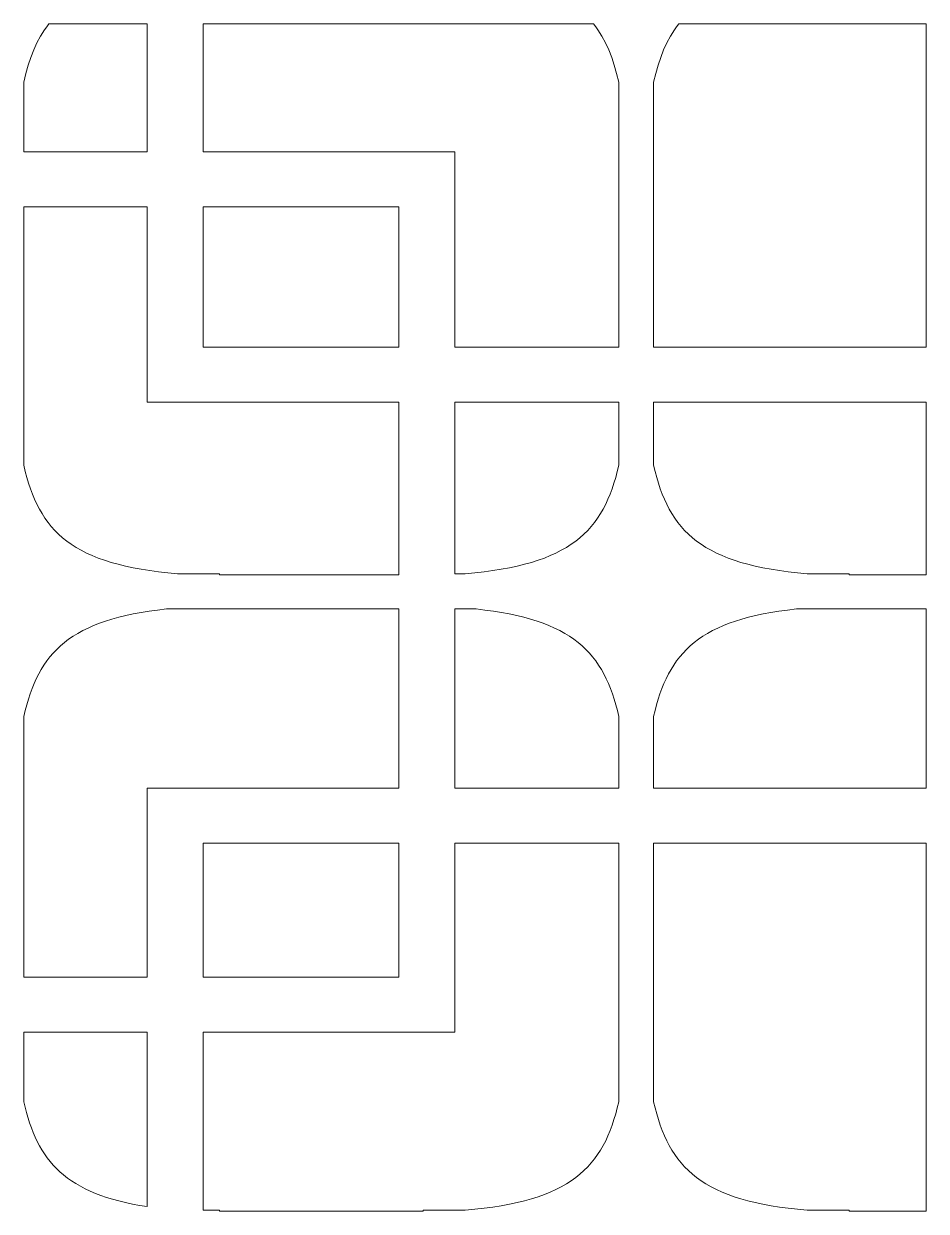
# Model space of a CAD drawing. Header units: millimetres. Extents: x -1200 to 1200, y -590 to 590.
# Drawn here: x 759 to 1200, y 9 to 590 of the extents above; entities that cross this region are included whole.
import ezdxf

# ---------------------------------------------------------------- set-up
doc = ezdxf.new("R2010")
doc.units = ezdxf.units.MM
doc.header["$MEASUREMENT"] = 0
doc.layers.add('Layer 1', color=7, linetype='Continuous')

msp = doc.modelspace()

# ---------------------------------------------------------------- linework, layer by layer
at = {"layer": 'Layer 1', "color": 250, "lineweight": 20}
for points, knots in [([(770.9407, 589.9961), (770.9407, 589.9961), (818.9445, 589.9961), (818.9445, 589.9961), (818.9445, 589.9961), (818.9445, 527.3754), (818.9445, 527.3754), (818.9445, 527.3754), (758.6291, 527.3754), (758.6291, 527.3754), (758.6291, 527.3754), (758.6291, 561.4819), (758.6291, 561.4819), (758.6291, 561.4819), (759.6609, 565.6823), (759.6609, 565.6823), (759.6609, 565.6823), (760.81, 569.7146), (760.81, 569.7146), (760.81, 569.7146), (762.0998, 573.5308), (762.0998, 573.5308), (762.0998, 573.5308), (763.5302, 577.1791), (763.5302, 577.1791), (763.5302, 577.1791), (765.1015, 580.6594), (765.1015, 580.6594), (765.1015, 580.6594), (766.8603, 583.9476), (766.8603, 583.9476), (766.8603, 583.9476), (768.8067, 587.0438), (768.8067, 587.0438), (768.8067, 587.0438), (769.8386, 588.532), (769.8386, 588.532), (769.8386, 588.532), (770.9407, 589.9961), (770.9407, 589.9961)], [0, 0, 0, 0, 0.07692308, 0.07692308, 0.07692308, 0.15384615, 0.15384615, 0.15384615, 0.23076923, 0.23076923, 0.23076923, 0.30769231, 0.30769231, 0.30769231, 0.38461538, 0.38461538, 0.38461538, 0.46153846, 0.46153846, 0.46153846, 0.53846154, 0.53846154, 0.53846154, 0.61538462, 0.61538462, 0.61538462, 0.69230769, 0.69230769, 0.69230769, 0.76923077, 0.76923077, 0.76923077, 0.84615385, 0.84615385, 0.84615385, 0.92307692, 0.92307692, 0.92307692, 1, 1, 1, 1]), ([(846.3585, 589.9961), (846.3585, 589.9961), (1037.2947, 589.9961), (1037.2947, 589.9961), (1037.2947, 589.9961), (1038.3969, 588.532), (1038.3969, 588.532), (1038.3969, 588.532), (1039.4288, 587.0438), (1039.4288, 587.0438), (1039.4288, 587.0438), (1041.3752, 583.9476), (1041.3752, 583.9476), (1041.3752, 583.9476), (1043.1339, 580.6594), (1043.1339, 580.6594), (1043.1339, 580.6594), (1044.7052, 577.1791), (1044.7052, 577.1791), (1044.7052, 577.1791), (1046.1357, 573.5308), (1046.1357, 573.5308), (1046.1357, 573.5308), (1047.4255, 569.7146), (1047.4255, 569.7146), (1047.4255, 569.7146), (1048.5745, 565.6823), (1048.5745, 565.6823), (1048.5745, 565.6823), (1049.6064, 561.4819), (1049.6064, 561.4819), (1049.6064, 561.4819), (1049.6064, 522.9831), (1049.6064, 522.9831), (1049.6064, 522.9831), (1049.6064, 431.7523), (1049.6064, 431.7523), (1049.6064, 431.7523), (969.4282, 431.7523), (969.4282, 431.7523), (969.4282, 431.7523), (969.4282, 527.3754), (969.4282, 527.3754), (969.4282, 527.3754), (846.3585, 527.3754), (846.3585, 527.3754), (846.3585, 527.3754), (846.3585, 589.9961), (846.3585, 589.9961)], [0, 0, 0, 0, 0.0625, 0.0625, 0.0625, 0.125, 0.125, 0.125, 0.1875, 0.1875, 0.1875, 0.25, 0.25, 0.25, 0.3125, 0.3125, 0.3125, 0.375, 0.375, 0.375, 0.4375, 0.4375, 0.4375, 0.5, 0.5, 0.5, 0.5625, 0.5625, 0.5625, 0.625, 0.625, 0.625, 0.6875, 0.6875, 0.6875, 0.75, 0.75, 0.75, 0.8125, 0.8125, 0.8125, 0.875, 0.875, 0.875, 0.9375, 0.9375, 0.9375, 1, 1, 1, 1]), ([(1078.9433, 589.9961), (1078.9433, 589.9961), (1199.9728, 589.9961), (1199.9728, 589.9961), (1199.9728, 589.9961), (1199.9728, 431.7523), (1199.9728, 431.7523), (1199.9728, 431.7523), (1066.6551, 431.7523), (1066.6551, 431.7523), (1066.6551, 431.7523), (1066.6551, 522.9831), (1066.6551, 522.9831), (1066.6551, 522.9831), (1066.6551, 561.4819), (1066.6551, 561.4819), (1066.6551, 561.4819), (1067.6869, 565.6823), (1067.6869, 565.6823), (1067.6869, 565.6823), (1068.836, 569.7146), (1068.836, 569.7146), (1068.836, 569.7146), (1070.1023, 573.5308), (1070.1023, 573.5308), (1070.1023, 573.5308), (1071.5328, 577.1791), (1071.5328, 577.1791), (1071.5328, 577.1791), (1073.1275, 580.6594), (1073.1275, 580.6594), (1073.1275, 580.6594), (1074.8629, 583.9476), (1074.8629, 583.9476), (1074.8629, 583.9476), (1076.8093, 587.0438), (1076.8093, 587.0438), (1076.8093, 587.0438), (1077.8646, 588.532), (1077.8646, 588.532), (1077.8646, 588.532), (1078.9433, 589.9961), (1078.9433, 589.9961)], [0, 0, 0, 0, 0.07142857, 0.07142857, 0.07142857, 0.14285714, 0.14285714, 0.14285714, 0.21428571, 0.21428571, 0.21428571, 0.28571429, 0.28571429, 0.28571429, 0.35714286, 0.35714286, 0.35714286, 0.42857143, 0.42857143, 0.42857143, 0.5, 0.5, 0.5, 0.57142857, 0.57142857, 0.57142857, 0.64285714, 0.64285714, 0.64285714, 0.71428571, 0.71428571, 0.71428571, 0.78571429, 0.78571429, 0.78571429, 0.85714286, 0.85714286, 0.85714286, 0.92857143, 0.92857143, 0.92857143, 1, 1, 1, 1]), ([(942.0142, 320.408), (942.0142, 320.408), (854.2848, 320.408), (854.2848, 320.408), (854.2848, 320.408), (854.2848, 320.912), (854.2848, 320.912), (854.2848, 320.912), (833.7654, 320.912), (833.7654, 320.912), (833.7654, 320.912), (829.0518, 321.368), (829.0518, 321.368), (829.0518, 321.368), (824.5258, 321.8721), (824.5258, 321.8721), (824.5258, 321.8721), (820.2108, 322.4722), (820.2108, 322.4722), (820.2108, 322.4722), (816.06, 323.1202), (816.06, 323.1202), (816.06, 323.1202), (812.1203, 323.8643), (812.1203, 323.8643), (812.1203, 323.8643), (808.3682, 324.6563), (808.3682, 324.6563), (808.3682, 324.6563), (804.7802, 325.5444), (804.7802, 325.5444), (804.7802, 325.5444), (801.3564, 326.4804), (801.3564, 326.4804), (801.3564, 326.4804), (798.1202, 327.5125), (798.1202, 327.5125), (798.1202, 327.5125), (795.0481, 328.6166), (795.0481, 328.6166), (795.0481, 328.6166), (792.1168, 329.7927), (792.1168, 329.7927), (792.1168, 329.7927), (789.3496, 331.0648), (789.3496, 331.0648), (789.3496, 331.0648), (786.7231, 332.4089), (786.7231, 332.4089), (786.7231, 332.4089), (784.2373, 333.825), (784.2373, 333.825), (784.2373, 333.825), (781.8923, 335.3131), (781.8923, 335.3131), (781.8923, 335.3131), (779.6879, 336.8972), (779.6879, 336.8972), (779.6879, 336.8972), (777.6007, 338.5533), (777.6007, 338.5533), (777.6007, 338.5533), (775.6543, 340.3055), (775.6543, 340.3055), (775.6543, 340.3055), (773.8252, 342.1296), (773.8252, 342.1296), (773.8252, 342.1296), (772.0898, 344.0498), (772.0898, 344.0498), (772.0898, 344.0498), (770.4951, 346.0659), (770.4951, 346.0659), (770.4951, 346.0659), (768.9943, 348.154), (768.9943, 348.154), (768.9943, 348.154), (767.5872, 350.3142), (767.5872, 350.3142), (767.5872, 350.3142), (766.274, 352.5704), (766.274, 352.5704), (766.274, 352.5704), (765.0546, 354.9225), (765.0546, 354.9225), (765.0546, 354.9225), (763.9055, 357.3707), (763.9055, 357.3707), (763.9055, 357.3707), (762.8502, 359.9149), (762.8502, 359.9149), (762.8502, 359.9149), (761.8887, 362.5311), (761.8887, 362.5311), (761.8887, 362.5311), (760.9742, 365.2433), (760.9742, 365.2433), (760.9742, 365.2433), (760.1299, 368.0756), (760.1299, 368.0756), (760.1299, 368.0756), (759.3561, 370.9798), (759.3561, 370.9798), (759.3561, 370.9798), (758.6291, 373.98), (758.6291, 373.98), (758.6291, 373.98), (758.6291, 412.4788), (758.6291, 412.4788), (758.6291, 412.4788), (758.6291, 500.4694), (758.6291, 500.4694), (758.6291, 500.4694), (818.9445, 500.4694), (818.9445, 500.4694), (818.9445, 500.4694), (818.9445, 404.8223), (818.9445, 404.8223), (818.9445, 404.8223), (942.0142, 404.8223), (942.0142, 404.8223), (942.0142, 404.8223), (942.0142, 320.408), (942.0142, 320.408)], [0, 0, 0, 0, 0.02439024, 0.02439024, 0.02439024, 0.04878049, 0.04878049, 0.04878049, 0.07317073, 0.07317073, 0.07317073, 0.09756098, 0.09756098, 0.09756098, 0.12195122, 0.12195122, 0.12195122, 0.14634146, 0.14634146, 0.14634146, 0.17073171, 0.17073171, 0.17073171, 0.19512195, 0.19512195, 0.19512195, 0.2195122, 0.2195122, 0.2195122, 0.24390244, 0.24390244, 0.24390244, 0.26829268, 0.26829268, 0.26829268, 0.29268293, 0.29268293, 0.29268293, 0.31707317, 0.31707317, 0.31707317, 0.34146341, 0.34146341, 0.34146341, 0.36585366, 0.36585366, 0.36585366, 0.3902439, 0.3902439, 0.3902439, 0.41463415, 0.41463415, 0.41463415, 0.43902439, 0.43902439, 0.43902439, 0.46341463, 0.46341463, 0.46341463, 0.48780488, 0.48780488, 0.48780488, 0.51219512, 0.51219512, 0.51219512, 0.53658537, 0.53658537, 0.53658537, 0.56097561, 0.56097561, 0.56097561, 0.58536585, 0.58536585, 0.58536585, 0.6097561, 0.6097561, 0.6097561, 0.63414634, 0.63414634, 0.63414634, 0.65853659, 0.65853659, 0.65853659, 0.68292683, 0.68292683, 0.68292683, 0.70731707, 0.70731707, 0.70731707, 0.73170732, 0.73170732, 0.73170732, 0.75609756, 0.75609756, 0.75609756, 0.7804878, 0.7804878, 0.7804878, 0.80487805, 0.80487805, 0.80487805, 0.82926829, 0.82926829, 0.82926829, 0.85365854, 0.85365854, 0.85365854, 0.87804878, 0.87804878, 0.87804878, 0.90243902, 0.90243902, 0.90243902, 0.92682927, 0.92682927, 0.92682927, 0.95121951, 0.95121951, 0.95121951, 0.97560976, 0.97560976, 0.97560976, 1, 1, 1, 1]), ([(846.3585, 500.4694), (846.3585, 500.4694), (942.0142, 500.4694), (942.0142, 500.4694), (942.0142, 500.4694), (942.0142, 431.7523), (942.0142, 431.7523), (942.0142, 431.7523), (846.3585, 431.7523), (846.3585, 431.7523), (846.3585, 431.7523), (846.3585, 500.4694), (846.3585, 500.4694)], [0, 0, 0, 0, 0.25, 0.25, 0.25, 0.5, 0.5, 0.5, 0.75, 0.75, 0.75, 1, 1, 1, 1]), ([(1049.6064, 404.8223), (1049.6064, 404.8223), (969.4282, 404.8223), (969.4282, 404.8223), (969.4282, 404.8223), (969.4282, 320.912), (969.4282, 320.912), (969.4282, 320.912), (974.4701, 320.912), (974.4701, 320.912), (974.4701, 320.912), (979.2071, 321.368), (979.2071, 321.368), (979.2071, 321.368), (983.7096, 321.8721), (983.7096, 321.8721), (983.7096, 321.8721), (988.048, 322.4722), (988.048, 322.4722), (988.048, 322.4722), (992.1754, 323.1202), (992.1754, 323.1202), (992.1754, 323.1202), (996.1151, 323.8643), (996.1151, 323.8643), (996.1151, 323.8643), (999.8672, 324.6563), (999.8672, 324.6563), (999.8672, 324.6563), (1003.4552, 325.5444), (1003.4552, 325.5444), (1003.4552, 325.5444), (1006.8791, 326.4804), (1006.8791, 326.4804), (1006.8791, 326.4804), (1010.1153, 327.5125), (1010.1153, 327.5125), (1010.1153, 327.5125), (1013.2107, 328.6166), (1013.2107, 328.6166), (1013.2107, 328.6166), (1016.1187, 329.7927), (1016.1187, 329.7927), (1016.1187, 329.7927), (1018.9093, 331.0648), (1018.9093, 331.0648), (1018.9093, 331.0648), (1021.5123, 332.4089), (1021.5123, 332.4089), (1021.5123, 332.4089), (1023.9981, 333.825), (1023.9981, 333.825), (1023.9981, 333.825), (1026.3432, 335.3131), (1026.3432, 335.3131), (1026.3432, 335.3131), (1028.5476, 336.8972), (1028.5476, 336.8972), (1028.5476, 336.8972), (1030.6347, 338.5533), (1030.6347, 338.5533), (1030.6347, 338.5533), (1032.5811, 340.3055), (1032.5811, 340.3055), (1032.5811, 340.3055), (1034.4103, 342.1296), (1034.4103, 342.1296), (1034.4103, 342.1296), (1036.1456, 344.0498), (1036.1456, 344.0498), (1036.1456, 344.0498), (1037.7403, 346.0659), (1037.7403, 346.0659), (1037.7403, 346.0659), (1039.2646, 348.154), (1039.2646, 348.154), (1039.2646, 348.154), (1040.6716, 350.3142), (1040.6716, 350.3142), (1040.6716, 350.3142), (1041.9849, 352.5704), (1041.9849, 352.5704), (1041.9849, 352.5704), (1043.2043, 354.9225), (1043.2043, 354.9225), (1043.2043, 354.9225), (1044.3299, 357.3707), (1044.3299, 357.3707), (1044.3299, 357.3707), (1045.3852, 359.9149), (1045.3852, 359.9149), (1045.3852, 359.9149), (1046.3702, 362.5311), (1046.3702, 362.5311), (1046.3702, 362.5311), (1047.2613, 365.2433), (1047.2613, 365.2433), (1047.2613, 365.2433), (1048.1055, 368.0756), (1048.1055, 368.0756), (1048.1055, 368.0756), (1048.8794, 370.9798), (1048.8794, 370.9798), (1048.8794, 370.9798), (1049.6064, 373.98), (1049.6064, 373.98), (1049.6064, 373.98), (1049.6064, 404.8223), (1049.6064, 404.8223)], [0, 0, 0, 0, 0.02777778, 0.02777778, 0.02777778, 0.05555556, 0.05555556, 0.05555556, 0.08333333, 0.08333333, 0.08333333, 0.11111111, 0.11111111, 0.11111111, 0.13888889, 0.13888889, 0.13888889, 0.16666667, 0.16666667, 0.16666667, 0.19444444, 0.19444444, 0.19444444, 0.22222222, 0.22222222, 0.22222222, 0.25, 0.25, 0.25, 0.27777778, 0.27777778, 0.27777778, 0.30555556, 0.30555556, 0.30555556, 0.33333333, 0.33333333, 0.33333333, 0.36111111, 0.36111111, 0.36111111, 0.38888889, 0.38888889, 0.38888889, 0.41666667, 0.41666667, 0.41666667, 0.44444444, 0.44444444, 0.44444444, 0.47222222, 0.47222222, 0.47222222, 0.5, 0.5, 0.5, 0.52777778, 0.52777778, 0.52777778, 0.55555556, 0.55555556, 0.55555556, 0.58333333, 0.58333333, 0.58333333, 0.61111111, 0.61111111, 0.61111111, 0.63888889, 0.63888889, 0.63888889, 0.66666667, 0.66666667, 0.66666667, 0.69444444, 0.69444444, 0.69444444, 0.72222222, 0.72222222, 0.72222222, 0.75, 0.75, 0.75, 0.77777778, 0.77777778, 0.77777778, 0.80555556, 0.80555556, 0.80555556, 0.83333333, 0.83333333, 0.83333333, 0.86111111, 0.86111111, 0.86111111, 0.88888889, 0.88888889, 0.88888889, 0.91666667, 0.91666667, 0.91666667, 0.94444444, 0.94444444, 0.94444444, 0.97222222, 0.97222222, 0.97222222, 1, 1, 1, 1]), ([(1199.9728, 404.8223), (1199.9728, 404.8223), (1199.9728, 320.408), (1199.9728, 320.408), (1199.9728, 320.408), (1162.3109, 320.408), (1162.3109, 320.408), (1162.3109, 320.408), (1162.3109, 320.912), (1162.3109, 320.912), (1162.3109, 320.912), (1141.7445, 320.912), (1141.7445, 320.912), (1141.7445, 320.912), (1137.0309, 321.368), (1137.0309, 321.368), (1137.0309, 321.368), (1132.5049, 321.8721), (1132.5049, 321.8721), (1132.5049, 321.8721), (1128.1899, 322.4722), (1128.1899, 322.4722), (1128.1899, 322.4722), (1124.0626, 323.1202), (1124.0626, 323.1202), (1124.0626, 323.1202), (1120.1229, 323.8643), (1120.1229, 323.8643), (1120.1229, 323.8643), (1116.3473, 324.6563), (1116.3473, 324.6563), (1116.3473, 324.6563), (1112.7828, 325.5444), (1112.7828, 325.5444), (1112.7828, 325.5444), (1109.359, 326.4804), (1109.359, 326.4804), (1109.359, 326.4804), (1106.1228, 327.5125), (1106.1228, 327.5125), (1106.1228, 327.5125), (1103.0273, 328.6166), (1103.0273, 328.6166), (1103.0273, 328.6166), (1100.1193, 329.7927), (1100.1193, 329.7927), (1100.1193, 329.7927), (1097.3287, 331.0648), (1097.3287, 331.0648), (1097.3287, 331.0648), (1094.7257, 332.4089), (1094.7257, 332.4089), (1094.7257, 332.4089), (1092.2399, 333.825), (1092.2399, 333.825), (1092.2399, 333.825), (1089.8948, 335.3131), (1089.8948, 335.3131), (1089.8948, 335.3131), (1087.6904, 336.8972), (1087.6904, 336.8972), (1087.6904, 336.8972), (1085.6033, 338.5533), (1085.6033, 338.5533), (1085.6033, 338.5533), (1083.6569, 340.3055), (1083.6569, 340.3055), (1083.6569, 340.3055), (1081.8277, 342.1296), (1081.8277, 342.1296), (1081.8277, 342.1296), (1080.0924, 344.0498), (1080.0924, 344.0498), (1080.0924, 344.0498), (1078.4977, 346.0659), (1078.4977, 346.0659), (1078.4977, 346.0659), (1076.9969, 348.154), (1076.9969, 348.154), (1076.9969, 348.154), (1075.5898, 350.3142), (1075.5898, 350.3142), (1075.5898, 350.3142), (1074.2766, 352.5944), (1074.2766, 352.5944), (1074.2766, 352.5944), (1073.0572, 354.9465), (1073.0572, 354.9465), (1073.0572, 354.9465), (1071.9081, 357.3707), (1071.9081, 357.3707), (1071.9081, 357.3707), (1070.8763, 359.9149), (1070.8763, 359.9149), (1070.8763, 359.9149), (1069.8913, 362.5311), (1069.8913, 362.5311), (1069.8913, 362.5311), (1068.9767, 365.2673), (1068.9767, 365.2673), (1068.9767, 365.2673), (1068.156, 368.0756), (1068.156, 368.0756), (1068.156, 368.0756), (1067.382, 370.9798), (1067.382, 370.9798), (1067.382, 370.9798), (1066.6551, 373.98), (1066.6551, 373.98), (1066.6551, 373.98), (1066.6551, 404.8223), (1066.6551, 404.8223), (1066.6551, 404.8223), (1199.9728, 404.8223), (1199.9728, 404.8223)], [0, 0, 0, 0, 0.02631579, 0.02631579, 0.02631579, 0.05263158, 0.05263158, 0.05263158, 0.07894737, 0.07894737, 0.07894737, 0.10526316, 0.10526316, 0.10526316, 0.13157895, 0.13157895, 0.13157895, 0.15789474, 0.15789474, 0.15789474, 0.18421053, 0.18421053, 0.18421053, 0.21052632, 0.21052632, 0.21052632, 0.23684211, 0.23684211, 0.23684211, 0.26315789, 0.26315789, 0.26315789, 0.28947368, 0.28947368, 0.28947368, 0.31578947, 0.31578947, 0.31578947, 0.34210526, 0.34210526, 0.34210526, 0.36842105, 0.36842105, 0.36842105, 0.39473684, 0.39473684, 0.39473684, 0.42105263, 0.42105263, 0.42105263, 0.44736842, 0.44736842, 0.44736842, 0.47368421, 0.47368421, 0.47368421, 0.5, 0.5, 0.5, 0.52631579, 0.52631579, 0.52631579, 0.55263158, 0.55263158, 0.55263158, 0.57894737, 0.57894737, 0.57894737, 0.60526316, 0.60526316, 0.60526316, 0.63157895, 0.63157895, 0.63157895, 0.65789474, 0.65789474, 0.65789474, 0.68421053, 0.68421053, 0.68421053, 0.71052632, 0.71052632, 0.71052632, 0.73684211, 0.73684211, 0.73684211, 0.76315789, 0.76315789, 0.76315789, 0.78947368, 0.78947368, 0.78947368, 0.81578947, 0.81578947, 0.81578947, 0.84210526, 0.84210526, 0.84210526, 0.86842105, 0.86842105, 0.86842105, 0.89473684, 0.89473684, 0.89473684, 0.92105263, 0.92105263, 0.92105263, 0.94736842, 0.94736842, 0.94736842, 0.97368421, 0.97368421, 0.97368421, 1, 1, 1, 1]), ([(828.4421, 303.6788), (828.4421, 303.6788), (942.0142, 303.6788), (942.0142, 303.6788), (942.0142, 303.6788), (942.0142, 216.0002), (942.0142, 216.0002), (942.0142, 216.0002), (818.9445, 216.0002), (818.9445, 216.0002), (818.9445, 216.0002), (818.9445, 123.6173), (818.9445, 123.6173), (818.9445, 123.6173), (758.6291, 123.6173), (758.6291, 123.6173), (758.6291, 123.6173), (758.6291, 211.6079), (758.6291, 211.6079), (758.6291, 211.6079), (758.6291, 251.1388), (758.6291, 251.1388), (758.6291, 251.1388), (759.3326, 254.019), (759.3326, 254.019), (759.3326, 254.019), (760.083, 256.8272), (760.083, 256.8272), (760.083, 256.8272), (760.8804, 259.5635), (760.8804, 259.5635), (760.8804, 259.5635), (761.748, 262.1796), (761.748, 262.1796), (761.748, 262.1796), (762.6861, 264.7479), (762.6861, 264.7479), (762.6861, 264.7479), (763.671, 267.196), (763.671, 267.196), (763.671, 267.196), (764.7497, 269.5722), (764.7497, 269.5722), (764.7497, 269.5722), (765.9223, 271.8763), (765.9223, 271.8763), (765.9223, 271.8763), (767.1417, 274.0845), (767.1417, 274.0845), (767.1417, 274.0845), (768.4784, 276.1967), (768.4784, 276.1967), (768.4784, 276.1967), (769.8854, 278.2609), (769.8854, 278.2609), (769.8854, 278.2609), (771.4097, 280.205), (771.4097, 280.205), (771.4097, 280.205), (773.0278, 282.1011), (773.0278, 282.1011), (773.0278, 282.1011), (774.7397, 283.9012), (774.7397, 283.9012), (774.7397, 283.9012), (776.5689, 285.6294), (776.5689, 285.6294), (776.5689, 285.6294), (778.5153, 287.2855), (778.5153, 287.2855), (778.5153, 287.2855), (780.5556, 288.8456), (780.5556, 288.8456), (780.5556, 288.8456), (782.7364, 290.3338), (782.7364, 290.3338), (782.7364, 290.3338), (785.0347, 291.7499), (785.0347, 291.7499), (785.0347, 291.7499), (787.4735, 293.094), (787.4735, 293.094), (787.4735, 293.094), (790.0531, 294.366), (790.0531, 294.366), (790.0531, 294.366), (792.7499, 295.5661), (792.7499, 295.5661), (792.7499, 295.5661), (795.611, 296.6942), (795.611, 296.6942), (795.611, 296.6942), (798.6126, 297.7503), (798.6126, 297.7503), (798.6126, 297.7503), (801.7551, 298.7344), (801.7551, 298.7344), (801.7551, 298.7344), (805.0851, 299.6464), (805.0851, 299.6464), (805.0851, 299.6464), (808.5323, 300.4865), (808.5323, 300.4865), (808.5323, 300.4865), (812.1672, 301.2546), (812.1672, 301.2546), (812.1672, 301.2546), (815.9897, 301.9506), (815.9897, 301.9506), (815.9897, 301.9506), (819.9529, 302.5986), (819.9529, 302.5986), (819.9529, 302.5986), (824.1037, 303.1747), (824.1037, 303.1747), (824.1037, 303.1747), (828.4421, 303.6788), (828.4421, 303.6788)], [0, 0, 0, 0, 0.02564103, 0.02564103, 0.02564103, 0.05128205, 0.05128205, 0.05128205, 0.07692308, 0.07692308, 0.07692308, 0.1025641, 0.1025641, 0.1025641, 0.12820513, 0.12820513, 0.12820513, 0.15384615, 0.15384615, 0.15384615, 0.17948718, 0.17948718, 0.17948718, 0.20512821, 0.20512821, 0.20512821, 0.23076923, 0.23076923, 0.23076923, 0.25641026, 0.25641026, 0.25641026, 0.28205128, 0.28205128, 0.28205128, 0.30769231, 0.30769231, 0.30769231, 0.33333333, 0.33333333, 0.33333333, 0.35897436, 0.35897436, 0.35897436, 0.38461538, 0.38461538, 0.38461538, 0.41025641, 0.41025641, 0.41025641, 0.43589744, 0.43589744, 0.43589744, 0.46153846, 0.46153846, 0.46153846, 0.48717949, 0.48717949, 0.48717949, 0.51282051, 0.51282051, 0.51282051, 0.53846154, 0.53846154, 0.53846154, 0.56410256, 0.56410256, 0.56410256, 0.58974359, 0.58974359, 0.58974359, 0.61538462, 0.61538462, 0.61538462, 0.64102564, 0.64102564, 0.64102564, 0.66666667, 0.66666667, 0.66666667, 0.69230769, 0.69230769, 0.69230769, 0.71794872, 0.71794872, 0.71794872, 0.74358974, 0.74358974, 0.74358974, 0.76923077, 0.76923077, 0.76923077, 0.79487179, 0.79487179, 0.79487179, 0.82051282, 0.82051282, 0.82051282, 0.84615385, 0.84615385, 0.84615385, 0.87179487, 0.87179487, 0.87179487, 0.8974359, 0.8974359, 0.8974359, 0.92307692, 0.92307692, 0.92307692, 0.94871795, 0.94871795, 0.94871795, 0.97435897, 0.97435897, 0.97435897, 1, 1, 1, 1]), ([(969.4282, 303.6788), (969.4282, 303.6788), (979.7934, 303.6788), (979.7934, 303.6788), (979.7934, 303.6788), (984.1318, 303.1747), (984.1318, 303.1747), (984.1318, 303.1747), (988.2826, 302.5986), (988.2826, 302.5986), (988.2826, 302.5986), (992.2692, 301.9506), (992.2692, 301.9506), (992.2692, 301.9506), (996.0682, 301.2546), (996.0682, 301.2546), (996.0682, 301.2546), (999.7031, 300.4865), (999.7031, 300.4865), (999.7031, 300.4865), (1003.1739, 299.6464), (1003.1739, 299.6464), (1003.1739, 299.6464), (1006.4804, 298.7344), (1006.4804, 298.7344), (1006.4804, 298.7344), (1009.6228, 297.7503), (1009.6228, 297.7503), (1009.6228, 297.7503), (1012.6245, 296.6942), (1012.6245, 296.6942), (1012.6245, 296.6942), (1015.4855, 295.5661), (1015.4855, 295.5661), (1015.4855, 295.5661), (1018.1823, 294.366), (1018.1823, 294.366), (1018.1823, 294.366), (1020.7619, 293.094), (1020.7619, 293.094), (1020.7619, 293.094), (1023.2008, 291.7499), (1023.2008, 291.7499), (1023.2008, 291.7499), (1025.499, 290.3338), (1025.499, 290.3338), (1025.499, 290.3338), (1027.6799, 288.8456), (1027.6799, 288.8456), (1027.6799, 288.8456), (1029.7436, 287.2855), (1029.7436, 287.2855), (1029.7436, 287.2855), (1031.6666, 285.6294), (1031.6666, 285.6294), (1031.6666, 285.6294), (1033.4957, 283.9012), (1033.4957, 283.9012), (1033.4957, 283.9012), (1035.231, 282.1011), (1035.231, 282.1011), (1035.231, 282.1011), (1036.8257, 280.205), (1036.8257, 280.205), (1036.8257, 280.205), (1038.35, 278.2609), (1038.35, 278.2609), (1038.35, 278.2609), (1039.7571, 276.1967), (1039.7571, 276.1967), (1039.7571, 276.1967), (1041.0937, 274.0845), (1041.0937, 274.0845), (1041.0937, 274.0845), (1042.3366, 271.8763), (1042.3366, 271.8763), (1042.3366, 271.8763), (1043.4858, 269.5722), (1043.4858, 269.5722), (1043.4858, 269.5722), (1044.5645, 267.196), (1044.5645, 267.196), (1044.5645, 267.196), (1045.5728, 264.7479), (1045.5728, 264.7479), (1045.5728, 264.7479), (1046.4874, 262.1796), (1046.4874, 262.1796), (1046.4874, 262.1796), (1047.3551, 259.5635), (1047.3551, 259.5635), (1047.3551, 259.5635), (1048.1758, 256.8272), (1048.1758, 256.8272), (1048.1758, 256.8272), (1048.9263, 254.019), (1048.9263, 254.019), (1048.9263, 254.019), (1049.6064, 251.1388), (1049.6064, 251.1388), (1049.6064, 251.1388), (1049.6064, 216.0002), (1049.6064, 216.0002), (1049.6064, 216.0002), (969.4282, 216.0002), (969.4282, 216.0002), (969.4282, 216.0002), (969.4282, 303.6788), (969.4282, 303.6788)], [0, 0, 0, 0, 0.02777778, 0.02777778, 0.02777778, 0.05555556, 0.05555556, 0.05555556, 0.08333333, 0.08333333, 0.08333333, 0.11111111, 0.11111111, 0.11111111, 0.13888889, 0.13888889, 0.13888889, 0.16666667, 0.16666667, 0.16666667, 0.19444444, 0.19444444, 0.19444444, 0.22222222, 0.22222222, 0.22222222, 0.25, 0.25, 0.25, 0.27777778, 0.27777778, 0.27777778, 0.30555556, 0.30555556, 0.30555556, 0.33333333, 0.33333333, 0.33333333, 0.36111111, 0.36111111, 0.36111111, 0.38888889, 0.38888889, 0.38888889, 0.41666667, 0.41666667, 0.41666667, 0.44444444, 0.44444444, 0.44444444, 0.47222222, 0.47222222, 0.47222222, 0.5, 0.5, 0.5, 0.52777778, 0.52777778, 0.52777778, 0.55555556, 0.55555556, 0.55555556, 0.58333333, 0.58333333, 0.58333333, 0.61111111, 0.61111111, 0.61111111, 0.63888889, 0.63888889, 0.63888889, 0.66666667, 0.66666667, 0.66666667, 0.69444444, 0.69444444, 0.69444444, 0.72222222, 0.72222222, 0.72222222, 0.75, 0.75, 0.75, 0.77777778, 0.77777778, 0.77777778, 0.80555556, 0.80555556, 0.80555556, 0.83333333, 0.83333333, 0.83333333, 0.86111111, 0.86111111, 0.86111111, 0.88888889, 0.88888889, 0.88888889, 0.91666667, 0.91666667, 0.91666667, 0.94444444, 0.94444444, 0.94444444, 0.97222222, 0.97222222, 0.97222222, 1, 1, 1, 1]), ([(1199.9728, 303.6788), (1199.9728, 303.6788), (1199.9728, 216.0002), (1199.9728, 216.0002), (1199.9728, 216.0002), (1066.6551, 216.0002), (1066.6551, 216.0002), (1066.6551, 216.0002), (1066.6551, 251.1388), (1066.6551, 251.1388), (1066.6551, 251.1388), (1067.3352, 254.019), (1067.3352, 254.019), (1067.3352, 254.019), (1068.0856, 256.8272), (1068.0856, 256.8272), (1068.0856, 256.8272), (1068.9064, 259.5635), (1068.9064, 259.5635), (1068.9064, 259.5635), (1069.7506, 262.1796), (1069.7506, 262.1796), (1069.7506, 262.1796), (1070.6886, 264.7238), (1070.6886, 264.7238), (1070.6886, 264.7238), (1071.697, 267.196), (1071.697, 267.196), (1071.697, 267.196), (1072.7758, 269.5722), (1072.7758, 269.5722), (1072.7758, 269.5722), (1073.9248, 271.8763), (1073.9248, 271.8763), (1073.9248, 271.8763), (1075.1677, 274.0845), (1075.1677, 274.0845), (1075.1677, 274.0845), (1076.481, 276.1967), (1076.481, 276.1967), (1076.481, 276.1967), (1077.888, 278.2369), (1077.888, 278.2369), (1077.888, 278.2369), (1079.4123, 280.205), (1079.4123, 280.205), (1079.4123, 280.205), (1081.0304, 282.1011), (1081.0304, 282.1011), (1081.0304, 282.1011), (1082.7423, 283.9012), (1082.7423, 283.9012), (1082.7423, 283.9012), (1084.5715, 285.6294), (1084.5715, 285.6294), (1084.5715, 285.6294), (1086.4945, 287.2855), (1086.4945, 287.2855), (1086.4945, 287.2855), (1088.5582, 288.8456), (1088.5582, 288.8456), (1088.5582, 288.8456), (1090.739, 290.3338), (1090.739, 290.3338), (1090.739, 290.3338), (1093.0372, 291.7499), (1093.0372, 291.7499), (1093.0372, 291.7499), (1095.4761, 293.094), (1095.4761, 293.094), (1095.4761, 293.094), (1098.0557, 294.366), (1098.0557, 294.366), (1098.0557, 294.366), (1100.7525, 295.5661), (1100.7525, 295.5661), (1100.7525, 295.5661), (1103.6136, 296.6942), (1103.6136, 296.6942), (1103.6136, 296.6942), (1106.6152, 297.7503), (1106.6152, 297.7503), (1106.6152, 297.7503), (1109.7577, 298.7344), (1109.7577, 298.7344), (1109.7577, 298.7344), (1113.0642, 299.6464), (1113.0642, 299.6464), (1113.0642, 299.6464), (1116.5349, 300.4865), (1116.5349, 300.4865), (1116.5349, 300.4865), (1120.1698, 301.2546), (1120.1698, 301.2546), (1120.1698, 301.2546), (1123.9923, 301.9506), (1123.9923, 301.9506), (1123.9923, 301.9506), (1127.9555, 302.5986), (1127.9555, 302.5986), (1127.9555, 302.5986), (1132.1063, 303.1747), (1132.1063, 303.1747), (1132.1063, 303.1747), (1136.4447, 303.6788), (1136.4447, 303.6788), (1136.4447, 303.6788), (1199.9728, 303.6788), (1199.9728, 303.6788)], [0, 0, 0, 0, 0.02777778, 0.02777778, 0.02777778, 0.05555556, 0.05555556, 0.05555556, 0.08333333, 0.08333333, 0.08333333, 0.11111111, 0.11111111, 0.11111111, 0.13888889, 0.13888889, 0.13888889, 0.16666667, 0.16666667, 0.16666667, 0.19444444, 0.19444444, 0.19444444, 0.22222222, 0.22222222, 0.22222222, 0.25, 0.25, 0.25, 0.27777778, 0.27777778, 0.27777778, 0.30555556, 0.30555556, 0.30555556, 0.33333333, 0.33333333, 0.33333333, 0.36111111, 0.36111111, 0.36111111, 0.38888889, 0.38888889, 0.38888889, 0.41666667, 0.41666667, 0.41666667, 0.44444444, 0.44444444, 0.44444444, 0.47222222, 0.47222222, 0.47222222, 0.5, 0.5, 0.5, 0.52777778, 0.52777778, 0.52777778, 0.55555556, 0.55555556, 0.55555556, 0.58333333, 0.58333333, 0.58333333, 0.61111111, 0.61111111, 0.61111111, 0.63888889, 0.63888889, 0.63888889, 0.66666667, 0.66666667, 0.66666667, 0.69444444, 0.69444444, 0.69444444, 0.72222222, 0.72222222, 0.72222222, 0.75, 0.75, 0.75, 0.77777778, 0.77777778, 0.77777778, 0.80555556, 0.80555556, 0.80555556, 0.83333333, 0.83333333, 0.83333333, 0.86111111, 0.86111111, 0.86111111, 0.88888889, 0.88888889, 0.88888889, 0.91666667, 0.91666667, 0.91666667, 0.94444444, 0.94444444, 0.94444444, 0.97222222, 0.97222222, 0.97222222, 1, 1, 1, 1]), ([(942.0142, 189.0942), (942.0142, 189.0942), (846.3585, 189.0942), (846.3585, 189.0942), (846.3585, 189.0942), (846.3585, 123.6173), (846.3585, 123.6173), (846.3585, 123.6173), (942.0142, 123.6173), (942.0142, 123.6173), (942.0142, 123.6173), (942.0142, 189.0942), (942.0142, 189.0942)], [0, 0, 0, 0, 0.25, 0.25, 0.25, 0.5, 0.5, 0.5, 0.75, 0.75, 0.75, 1, 1, 1, 1]), ([(953.9507, 9.0328), (953.9507, 9.0328), (854.2848, 9.0328), (854.2848, 9.0328), (854.2848, 9.0328), (854.2848, 9.5368), (854.2848, 9.5368), (854.2848, 9.5368), (846.3585, 9.5368), (846.3585, 9.5368), (846.3585, 9.5368), (846.3585, 96.6873), (846.3585, 96.6873), (846.3585, 96.6873), (969.4282, 96.6873), (969.4282, 96.6873), (969.4282, 96.6873), (969.4282, 189.0942), (969.4282, 189.0942), (969.4282, 189.0942), (1049.6064, 189.0942), (1049.6064, 189.0942), (1049.6064, 189.0942), (1049.6064, 101.0796), (1049.6064, 101.0796), (1049.6064, 101.0796), (1049.6064, 62.6048), (1049.6064, 62.6048), (1049.6064, 62.6048), (1048.8794, 59.6045), (1048.8794, 59.6045), (1048.8794, 59.6045), (1048.1055, 56.6763), (1048.1055, 56.6763), (1048.1055, 56.6763), (1047.2613, 53.8681), (1047.2613, 53.8681), (1047.2613, 53.8681), (1046.3702, 51.1559), (1046.3702, 51.1559), (1046.3702, 51.1559), (1045.3852, 48.5397), (1045.3852, 48.5397), (1045.3852, 48.5397), (1044.3299, 45.9955), (1044.3299, 45.9955), (1044.3299, 45.9955), (1043.2043, 43.5473), (1043.2043, 43.5473), (1043.2043, 43.5473), (1041.9849, 41.1952), (1041.9849, 41.1952), (1041.9849, 41.1952), (1040.6716, 38.939), (1040.6716, 38.939), (1040.6716, 38.939), (1039.2646, 36.7548), (1039.2646, 36.7548), (1039.2646, 36.7548), (1037.7403, 34.6667), (1037.7403, 34.6667), (1037.7403, 34.6667), (1036.1456, 32.6745), (1036.1456, 32.6745), (1036.1456, 32.6745), (1034.4103, 30.7544), (1034.4103, 30.7544), (1034.4103, 30.7544), (1032.5811, 28.9303), (1032.5811, 28.9303), (1032.5811, 28.9303), (1030.6347, 27.1781), (1030.6347, 27.1781), (1030.6347, 27.1781), (1028.5476, 25.522), (1028.5476, 25.522), (1028.5476, 25.522), (1026.3432, 23.9379), (1026.3432, 23.9379), (1026.3432, 23.9379), (1023.9981, 22.4498), (1023.9981, 22.4498), (1023.9981, 22.4498), (1021.5123, 21.0337), (1021.5123, 21.0337), (1021.5123, 21.0337), (1018.9093, 19.6895), (1018.9093, 19.6895), (1018.9093, 19.6895), (1016.1187, 18.4175), (1016.1187, 18.4175), (1016.1187, 18.4175), (1013.2107, 17.2414), (1013.2107, 17.2414), (1013.2107, 17.2414), (1010.1153, 16.1373), (1010.1153, 16.1373), (1010.1153, 16.1373), (1006.8791, 15.1052), (1006.8791, 15.1052), (1006.8791, 15.1052), (1003.4552, 14.1692), (1003.4552, 14.1692), (1003.4552, 14.1692), (999.8672, 13.2811), (999.8672, 13.2811), (999.8672, 13.2811), (996.1151, 12.489), (996.1151, 12.489), (996.1151, 12.489), (992.1754, 11.745), (992.1754, 11.745), (992.1754, 11.745), (988.048, 11.0969), (988.048, 11.0969), (988.048, 11.0969), (983.7096, 10.4969), (983.7096, 10.4969), (983.7096, 10.4969), (979.2071, 9.9928), (979.2071, 9.9928), (979.2071, 9.9928), (974.4701, 9.5368), (974.4701, 9.5368), (974.4701, 9.5368), (953.9507, 9.5368), (953.9507, 9.5368), (953.9507, 9.5368), (953.9507, 9.0328), (953.9507, 9.0328)], [0, 0, 0, 0, 0.02325581, 0.02325581, 0.02325581, 0.04651163, 0.04651163, 0.04651163, 0.06976744, 0.06976744, 0.06976744, 0.09302326, 0.09302326, 0.09302326, 0.11627907, 0.11627907, 0.11627907, 0.13953488, 0.13953488, 0.13953488, 0.1627907, 0.1627907, 0.1627907, 0.18604651, 0.18604651, 0.18604651, 0.20930233, 0.20930233, 0.20930233, 0.23255814, 0.23255814, 0.23255814, 0.25581395, 0.25581395, 0.25581395, 0.27906977, 0.27906977, 0.27906977, 0.30232558, 0.30232558, 0.30232558, 0.3255814, 0.3255814, 0.3255814, 0.34883721, 0.34883721, 0.34883721, 0.37209302, 0.37209302, 0.37209302, 0.39534884, 0.39534884, 0.39534884, 0.41860465, 0.41860465, 0.41860465, 0.44186047, 0.44186047, 0.44186047, 0.46511628, 0.46511628, 0.46511628, 0.48837209, 0.48837209, 0.48837209, 0.51162791, 0.51162791, 0.51162791, 0.53488372, 0.53488372, 0.53488372, 0.55813953, 0.55813953, 0.55813953, 0.58139535, 0.58139535, 0.58139535, 0.60465116, 0.60465116, 0.60465116, 0.62790698, 0.62790698, 0.62790698, 0.65116279, 0.65116279, 0.65116279, 0.6744186, 0.6744186, 0.6744186, 0.69767442, 0.69767442, 0.69767442, 0.72093023, 0.72093023, 0.72093023, 0.74418605, 0.74418605, 0.74418605, 0.76744186, 0.76744186, 0.76744186, 0.79069767, 0.79069767, 0.79069767, 0.81395349, 0.81395349, 0.81395349, 0.8372093, 0.8372093, 0.8372093, 0.86046512, 0.86046512, 0.86046512, 0.88372093, 0.88372093, 0.88372093, 0.90697674, 0.90697674, 0.90697674, 0.93023256, 0.93023256, 0.93023256, 0.95348837, 0.95348837, 0.95348837, 0.97674419, 0.97674419, 0.97674419, 1, 1, 1, 1]), ([(1199.9728, 189.0942), (1199.9728, 189.0942), (1199.9728, 9.0328), (1199.9728, 9.0328), (1199.9728, 9.0328), (1162.3109, 9.0328), (1162.3109, 9.0328), (1162.3109, 9.0328), (1162.3109, 9.5368), (1162.3109, 9.5368), (1162.3109, 9.5368), (1141.7445, 9.5368), (1141.7445, 9.5368), (1141.7445, 9.5368), (1137.0309, 9.9928), (1137.0309, 9.9928), (1137.0309, 9.9928), (1132.5049, 10.4969), (1132.5049, 10.4969), (1132.5049, 10.4969), (1128.1899, 11.0969), (1128.1899, 11.0969), (1128.1899, 11.0969), (1124.0626, 11.745), (1124.0626, 11.745), (1124.0626, 11.745), (1120.1229, 12.489), (1120.1229, 12.489), (1120.1229, 12.489), (1116.3473, 13.2811), (1116.3473, 13.2811), (1116.3473, 13.2811), (1112.7828, 14.1692), (1112.7828, 14.1692), (1112.7828, 14.1692), (1109.359, 15.1052), (1109.359, 15.1052), (1109.359, 15.1052), (1106.1228, 16.1373), (1106.1228, 16.1373), (1106.1228, 16.1373), (1103.0273, 17.2414), (1103.0273, 17.2414), (1103.0273, 17.2414), (1100.1193, 18.4175), (1100.1193, 18.4175), (1100.1193, 18.4175), (1097.3287, 19.6895), (1097.3287, 19.6895), (1097.3287, 19.6895), (1094.7257, 21.0337), (1094.7257, 21.0337), (1094.7257, 21.0337), (1092.2399, 22.4498), (1092.2399, 22.4498), (1092.2399, 22.4498), (1089.8948, 23.9379), (1089.8948, 23.9379), (1089.8948, 23.9379), (1087.6904, 25.522), (1087.6904, 25.522), (1087.6904, 25.522), (1085.6033, 27.1781), (1085.6033, 27.1781), (1085.6033, 27.1781), (1083.6569, 28.9303), (1083.6569, 28.9303), (1083.6569, 28.9303), (1081.8277, 30.7544), (1081.8277, 30.7544), (1081.8277, 30.7544), (1080.0924, 32.6745), (1080.0924, 32.6745), (1080.0924, 32.6745), (1078.4977, 34.6667), (1078.4977, 34.6667), (1078.4977, 34.6667), (1076.9969, 36.7548), (1076.9969, 36.7548), (1076.9969, 36.7548), (1075.5898, 38.939), (1075.5898, 38.939), (1075.5898, 38.939), (1074.2766, 41.1952), (1074.2766, 41.1952), (1074.2766, 41.1952), (1073.0572, 43.5473), (1073.0572, 43.5473), (1073.0572, 43.5473), (1071.9081, 45.9955), (1071.9081, 45.9955), (1071.9081, 45.9955), (1070.8763, 48.5397), (1070.8763, 48.5397), (1070.8763, 48.5397), (1069.8913, 51.1559), (1069.8913, 51.1559), (1069.8913, 51.1559), (1068.9767, 53.8681), (1068.9767, 53.8681), (1068.9767, 53.8681), (1068.156, 56.7003), (1068.156, 56.7003), (1068.156, 56.7003), (1067.382, 59.6045), (1067.382, 59.6045), (1067.382, 59.6045), (1066.6551, 62.6048), (1066.6551, 62.6048), (1066.6551, 62.6048), (1066.6551, 101.0796), (1066.6551, 101.0796), (1066.6551, 101.0796), (1066.6551, 189.0942), (1066.6551, 189.0942), (1066.6551, 189.0942), (1199.9728, 189.0942), (1199.9728, 189.0942)], [0, 0, 0, 0, 0.02564103, 0.02564103, 0.02564103, 0.05128205, 0.05128205, 0.05128205, 0.07692308, 0.07692308, 0.07692308, 0.1025641, 0.1025641, 0.1025641, 0.12820513, 0.12820513, 0.12820513, 0.15384615, 0.15384615, 0.15384615, 0.17948718, 0.17948718, 0.17948718, 0.20512821, 0.20512821, 0.20512821, 0.23076923, 0.23076923, 0.23076923, 0.25641026, 0.25641026, 0.25641026, 0.28205128, 0.28205128, 0.28205128, 0.30769231, 0.30769231, 0.30769231, 0.33333333, 0.33333333, 0.33333333, 0.35897436, 0.35897436, 0.35897436, 0.38461538, 0.38461538, 0.38461538, 0.41025641, 0.41025641, 0.41025641, 0.43589744, 0.43589744, 0.43589744, 0.46153846, 0.46153846, 0.46153846, 0.48717949, 0.48717949, 0.48717949, 0.51282051, 0.51282051, 0.51282051, 0.53846154, 0.53846154, 0.53846154, 0.56410256, 0.56410256, 0.56410256, 0.58974359, 0.58974359, 0.58974359, 0.61538462, 0.61538462, 0.61538462, 0.64102564, 0.64102564, 0.64102564, 0.66666667, 0.66666667, 0.66666667, 0.69230769, 0.69230769, 0.69230769, 0.71794872, 0.71794872, 0.71794872, 0.74358974, 0.74358974, 0.74358974, 0.76923077, 0.76923077, 0.76923077, 0.79487179, 0.79487179, 0.79487179, 0.82051282, 0.82051282, 0.82051282, 0.84615385, 0.84615385, 0.84615385, 0.87179487, 0.87179487, 0.87179487, 0.8974359, 0.8974359, 0.8974359, 0.92307692, 0.92307692, 0.92307692, 0.94871795, 0.94871795, 0.94871795, 0.97435897, 0.97435897, 0.97435897, 1, 1, 1, 1]), ([(758.6291, 96.6873), (758.6291, 96.6873), (758.6291, 62.6048), (758.6291, 62.6048), (758.6291, 62.6048), (759.9658, 57.2764), (759.9658, 57.2764), (759.9658, 57.2764), (761.4901, 52.26), (761.4901, 52.26), (761.4901, 52.26), (762.3343, 49.8838), (762.3343, 49.8838), (762.3343, 49.8838), (763.2489, 47.5556), (763.2489, 47.5556), (763.2489, 47.5556), (764.2104, 45.3235), (764.2104, 45.3235), (764.2104, 45.3235), (765.2422, 43.1393), (765.2422, 43.1393), (765.2422, 43.1393), (766.3678, 41.0512), (766.3678, 41.0512), (766.3678, 41.0512), (767.5404, 39.011), (767.5404, 39.011), (767.5404, 39.011), (768.7832, 37.0428), (768.7832, 37.0428), (768.7832, 37.0428), (770.1199, 35.1707), (770.1199, 35.1707), (770.1199, 35.1707), (771.5505, 33.3466), (771.5505, 33.3466), (771.5505, 33.3466), (773.0513, 31.5944), (773.0513, 31.5944), (773.0513, 31.5944), (774.6459, 29.9143), (774.6459, 29.9143), (774.6459, 29.9143), (776.3344, 28.3062), (776.3344, 28.3062), (776.3344, 28.3062), (778.1167, 26.7701), (778.1167, 26.7701), (778.1167, 26.7701), (779.9927, 25.282), (779.9927, 25.282), (779.9927, 25.282), (781.9861, 23.8899), (781.9861, 23.8899), (781.9861, 23.8899), (784.0966, 22.5458), (784.0966, 22.5458), (784.0966, 22.5458), (786.301, 21.2497), (786.301, 21.2497), (786.301, 21.2497), (788.6226, 20.0496), (788.6226, 20.0496), (788.6226, 20.0496), (791.0615, 18.8975), (791.0615, 18.8975), (791.0615, 18.8975), (793.6411, 17.7934), (793.6411, 17.7934), (793.6411, 17.7934), (796.3145, 16.7613), (796.3145, 16.7613), (796.3145, 16.7613), (799.1286, 15.8013), (799.1286, 15.8013), (799.1286, 15.8013), (802.0834, 14.9132), (802.0834, 14.9132), (802.0834, 14.9132), (805.1789, 14.0492), (805.1789, 14.0492), (805.1789, 14.0492), (808.3916, 13.2811), (808.3916, 13.2811), (808.3916, 13.2811), (811.7685, 12.5611), (811.7685, 12.5611), (811.7685, 12.5611), (815.2627, 11.889), (815.2627, 11.889), (815.2627, 11.889), (818.9445, 11.2889), (818.9445, 11.2889), (818.9445, 11.2889), (818.9445, 96.6873), (818.9445, 96.6873), (818.9445, 96.6873), (758.6291, 96.6873), (758.6291, 96.6873)], [0, 0, 0, 0, 0.03030303, 0.03030303, 0.03030303, 0.06060606, 0.06060606, 0.06060606, 0.09090909, 0.09090909, 0.09090909, 0.12121212, 0.12121212, 0.12121212, 0.15151515, 0.15151515, 0.15151515, 0.18181818, 0.18181818, 0.18181818, 0.21212121, 0.21212121, 0.21212121, 0.24242424, 0.24242424, 0.24242424, 0.27272727, 0.27272727, 0.27272727, 0.3030303, 0.3030303, 0.3030303, 0.33333333, 0.33333333, 0.33333333, 0.36363636, 0.36363636, 0.36363636, 0.39393939, 0.39393939, 0.39393939, 0.42424242, 0.42424242, 0.42424242, 0.45454545, 0.45454545, 0.45454545, 0.48484848, 0.48484848, 0.48484848, 0.51515152, 0.51515152, 0.51515152, 0.54545455, 0.54545455, 0.54545455, 0.57575758, 0.57575758, 0.57575758, 0.60606061, 0.60606061, 0.60606061, 0.63636364, 0.63636364, 0.63636364, 0.66666667, 0.66666667, 0.66666667, 0.6969697, 0.6969697, 0.6969697, 0.72727273, 0.72727273, 0.72727273, 0.75757576, 0.75757576, 0.75757576, 0.78787879, 0.78787879, 0.78787879, 0.81818182, 0.81818182, 0.81818182, 0.84848485, 0.84848485, 0.84848485, 0.87878788, 0.87878788, 0.87878788, 0.90909091, 0.90909091, 0.90909091, 0.93939394, 0.93939394, 0.93939394, 0.96969697, 0.96969697, 0.96969697, 1, 1, 1, 1])]:
    msp.add_open_spline(points, degree=3, knots=knots, dxfattribs=at)

doc.saveas('drawing.dxf')
